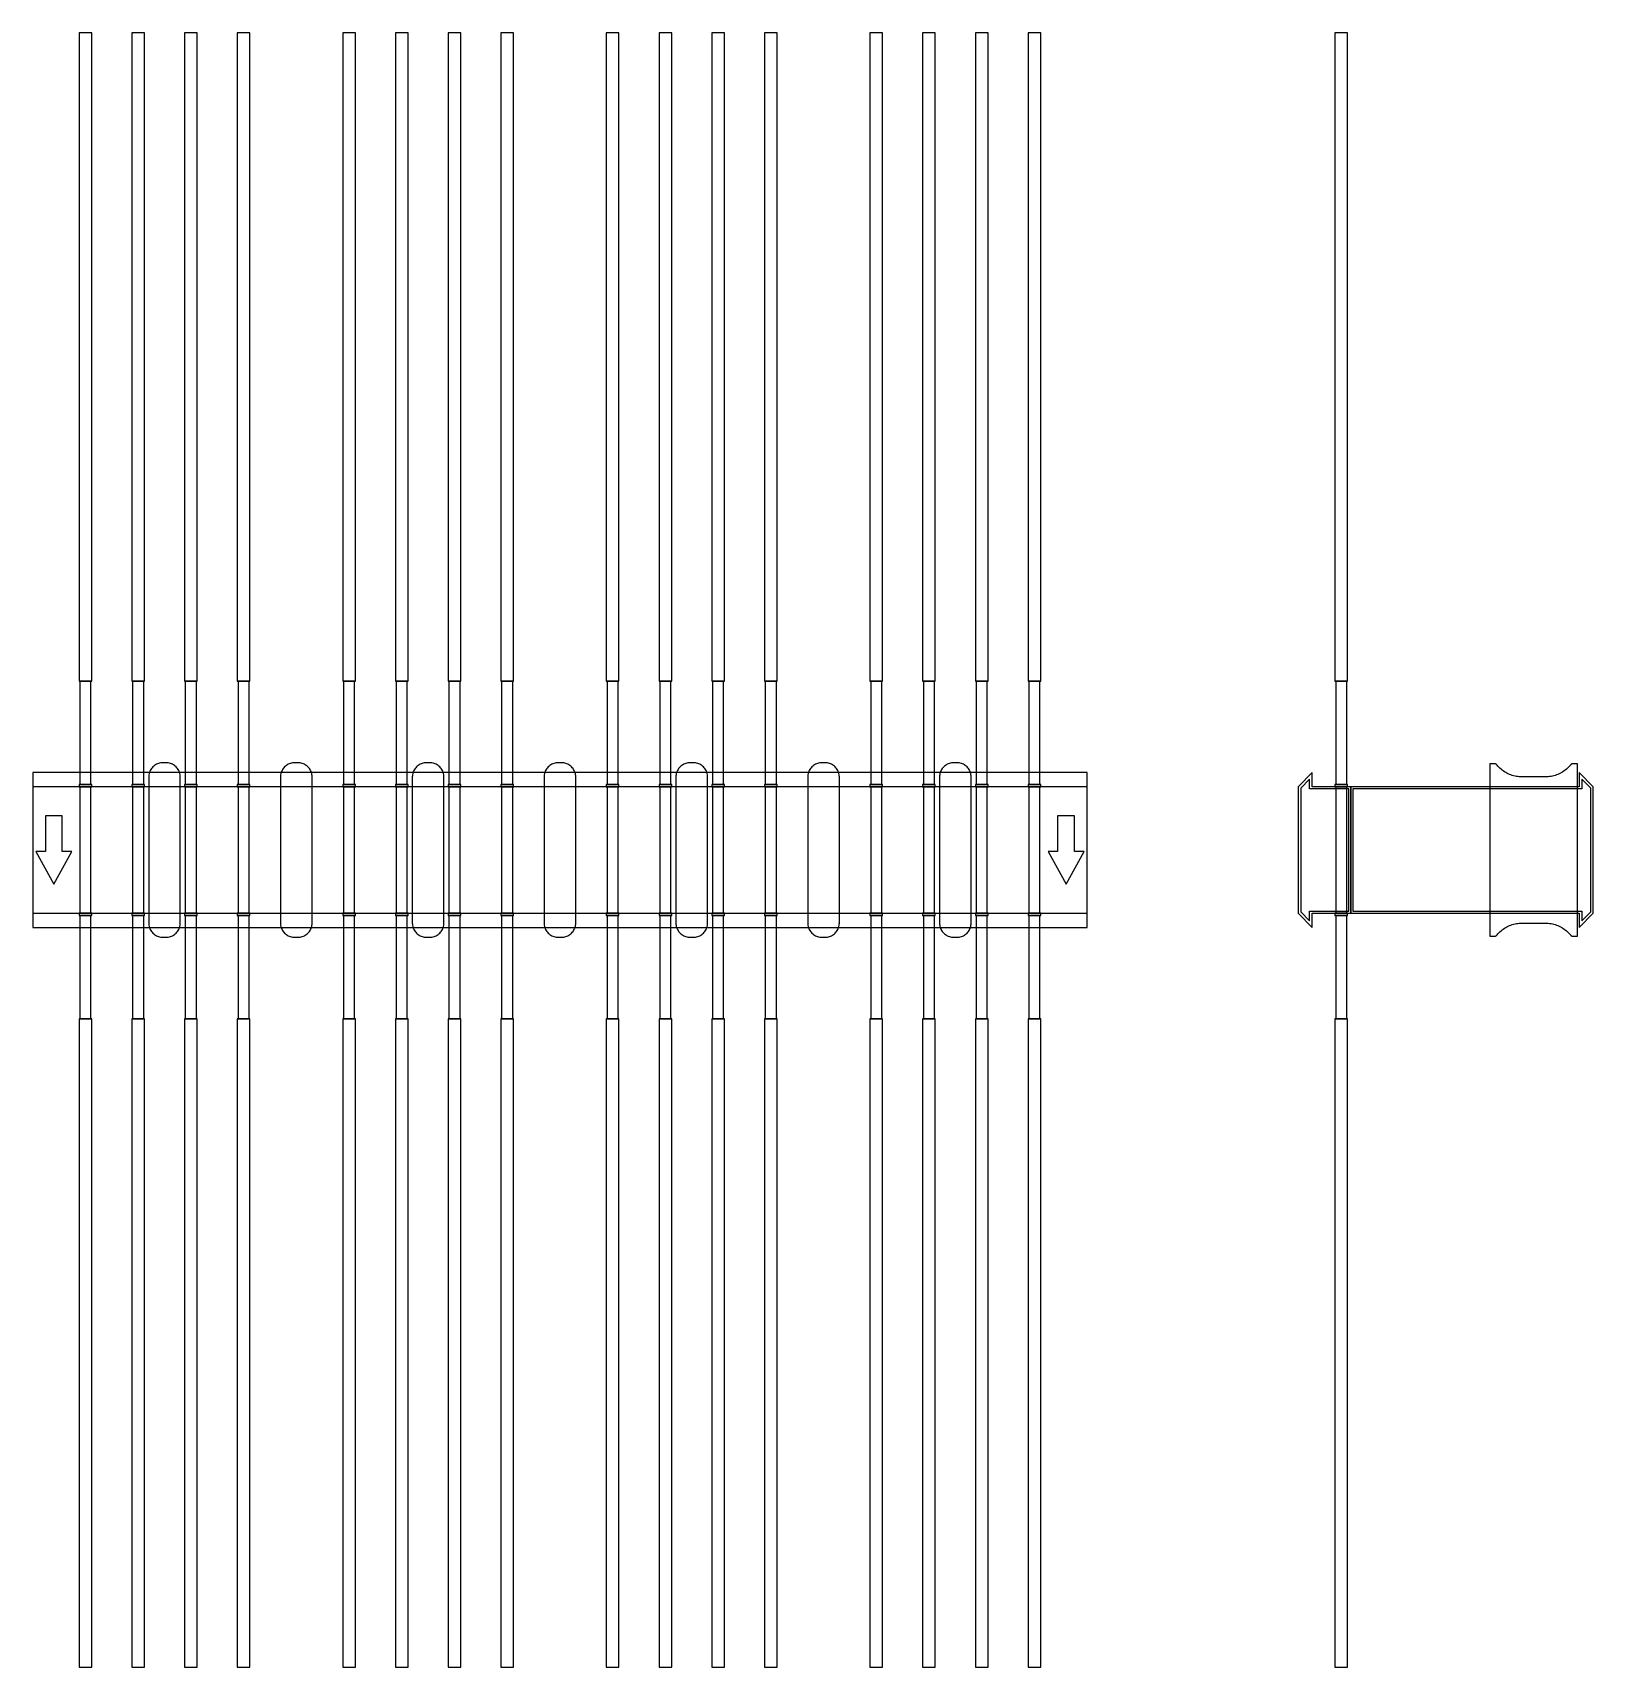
# Model space of a CAD drawing. Extents: x 0 to 1480, y -775 to 775.
import ezdxf

# ---------------------------------------------------------------- set-up
doc = ezdxf.new("R2010")
doc.units = 0
doc.layers.add('Halfen', color=7, linetype='CONTINUOUS')

msp = doc.modelspace()

# ---------------------------------------------------------------- linework, layer by layer
at = {"layer": 'Halfen', "color": 7}
for points in [[(56, 160), (56, 775), (44, 775), (44, 160)], [(106, 160), (106, 775), (94, 775), (94, 160)], [(156, 160), (156, 775), (144, 775), (144, 160)], [(206, 160), (206, 775), (194, 775), (194, 160)], [(306, 160), (306, 775), (294, 775), (294, 160)], [(356, 160), (356, 775), (344, 775), (344, 160)], [(406, 160), (406, 775), (394, 775), (394, 160)], [(456, 160), (456, 775), (444, 775), (444, 160)], [(556, 160), (556, 775), (544, 775), (544, 160)], [(606, 160), (606, 775), (594, 775), (594, 160)], [(656, 160), (656, 775), (644, 775), (644, 160)], [(706, 160), (706, 775), (694, 775), (694, 160)], [(806, 160), (806, 775), (794, 775), (794, 160)], [(856, 160), (856, 775), (844, 775), (844, 160)], [(906, 160), (906, 775), (894, 775), (894, 160)], [(956, 160), (956, 775), (944, 775), (944, 160)], [(1247, 160), (1247, 775), (1235, 775), (1235, 160)], [(55.25, 62), (55.25, 160), (44.75, 160), (44.75, 62)], [(105.25, 62), (105.25, 160), (94.75, 160), (94.75, 62)], [(155.25, 62), (155.25, 160), (144.75, 160), (144.75, 62)], [(205.25, 62), (205.25, 160), (194.75, 160), (194.75, 62)], [(305.25, 62), (305.25, 160), (294.75, 160), (294.75, 62)], [(355.25, 62), (355.25, 160), (344.75, 160), (344.75, 62)], [(405.25, 62), (405.25, 160), (394.75, 160), (394.75, 62)], [(455.25, 62), (455.25, 160), (444.75, 160), (444.75, 62)], [(555.25, 62), (555.25, 160), (544.75, 160), (544.75, 62)], [(605.25, 62), (605.25, 160), (594.75, 160), (594.75, 62)], [(655.25, 62), (655.25, 160), (644.75, 160), (644.75, 62)], [(705.25, 62), (705.25, 160), (694.75, 160), (694.75, 62)], [(805.25, 62), (805.25, 160), (794.75, 160), (794.75, 62)], [(855.25, 62), (855.25, 160), (844.75, 160), (844.75, 62)], [(905.25, 62), (905.25, 160), (894.75, 160), (894.75, 62)], [(955.25, 62), (955.25, 160), (944.75, 160), (944.75, 62)], [(1246.25, 62), (1246.25, 160), (1235.75, 160), (1235.75, 62)], [(140, -69.3), (140, -56.8), (140, 69.3), (139.958, 70.359), (139.834, 71.412), (139.627, 72.452), (139.339, 73.472), (138.972, 74.466), (138.529, 75.429), (138.011, 76.354), (137.422, 77.235), (136.765, 78.068), (136.046, 78.846), (135.268, 79.565), (134.435, 80.222), (133.554, 80.811), (132.629, 81.329), (131.666, 81.772), (130.672, 82.139), (129.652, 82.427), (128.612, 82.634), (127.559, 82.758), (126.5, 82.8), (123.5, 82.8), (122.441, 82.758), (121.388, 82.634), (120.348, 82.427), (119.328, 82.139), (118.334, 81.772), (117.371, 81.329), (116.446, 80.811), (115.565, 80.222), (114.732, 79.565), (113.954, 78.846), (113.235, 78.068), (112.578, 77.235), (111.989, 76.354), (111.471, 75.429), (111.028, 74.466), (110.661, 73.472), (110.373, 72.452), (110.166, 71.412), (110.042, 70.359), (110, 69.3), (110, -56.8), (110, -69.3), (110.042, -70.359), (110.166, -71.412), (110.373, -72.452), (110.661, -73.472), (111.028, -74.466), (111.471, -75.429), (111.989, -76.354), (112.578, -77.235), (113.235, -78.068), (113.954, -78.846), (114.732, -79.565), (115.565, -80.222), (116.446, -80.811), (117.371, -81.329), (118.334, -81.772), (119.328, -82.139), (120.348, -82.427), (121.388, -82.634), (122.441, -82.758), (123.5, -82.8), (126.5, -82.8), (127.559, -82.758), (128.612, -82.634), (129.652, -82.427), (130.672, -82.139), (131.666, -81.772), (132.629, -81.329), (133.554, -80.811), (134.435, -80.222), (135.268, -79.565), (136.046, -78.846), (136.765, -78.068), (137.422, -77.235), (138.011, -76.354), (138.529, -75.429), (138.972, -74.466), (139.339, -73.472), (139.627, -72.452), (139.834, -71.412), (139.958, -70.359), (140, -69.3)], [(265, -69.3), (265, -56.8), (265, 69.3), (264.958, 70.359), (264.834, 71.412), (264.627, 72.452), (264.339, 73.472), (263.972, 74.466), (263.529, 75.429), (263.011, 76.354), (262.422, 77.235), (261.765, 78.068), (261.046, 78.846), (260.268, 79.565), (259.435, 80.222), (258.554, 80.811), (257.629, 81.329), (256.666, 81.772), (255.672, 82.139), (254.652, 82.427), (253.612, 82.634), (252.559, 82.758), (251.5, 82.8), (248.5, 82.8), (247.441, 82.758), (246.388, 82.634), (245.348, 82.427), (244.328, 82.139), (243.334, 81.772), (242.371, 81.329), (241.446, 80.811), (240.565, 80.222), (239.732, 79.565), (238.954, 78.846), (238.235, 78.068), (237.578, 77.235), (236.989, 76.354), (236.471, 75.429), (236.028, 74.466), (235.661, 73.472), (235.373, 72.452), (235.166, 71.412), (235.042, 70.359), (235, 69.3), (235, -56.8), (235, -69.3), (235.042, -70.359), (235.166, -71.412), (235.373, -72.452), (235.661, -73.472), (236.028, -74.466), (236.471, -75.429), (236.989, -76.354), (237.578, -77.235), (238.235, -78.068), (238.954, -78.846), (239.732, -79.565), (240.565, -80.222), (241.446, -80.811), (242.371, -81.329), (243.334, -81.772), (244.328, -82.139), (245.348, -82.427), (246.388, -82.634), (247.441, -82.758), (248.5, -82.8), (251.5, -82.8), (252.559, -82.758), (253.612, -82.634), (254.652, -82.427), (255.672, -82.139), (256.666, -81.772), (257.629, -81.329), (258.554, -80.811), (259.435, -80.222), (260.268, -79.565), (261.046, -78.846), (261.765, -78.068), (262.422, -77.235), (263.011, -76.354), (263.529, -75.429), (263.972, -74.466), (264.339, -73.472), (264.627, -72.452), (264.834, -71.412), (264.958, -70.359), (265, -69.3)], [(390, -69.3), (390, -56.8), (390, 69.3), (389.958, 70.359), (389.834, 71.412), (389.627, 72.452), (389.339, 73.472), (388.972, 74.466), (388.529, 75.429), (388.011, 76.354), (387.422, 77.235), (386.765, 78.068), (386.046, 78.846), (385.268, 79.565), (384.435, 80.222), (383.554, 80.811), (382.629, 81.329), (381.666, 81.772), (380.672, 82.139), (379.652, 82.427), (378.612, 82.634), (377.559, 82.758), (376.5, 82.8), (373.5, 82.8), (372.441, 82.758), (371.388, 82.634), (370.348, 82.427), (369.328, 82.139), (368.334, 81.772), (367.371, 81.329), (366.446, 80.811), (365.565, 80.222), (364.732, 79.565), (363.954, 78.846), (363.235, 78.068), (362.578, 77.235), (361.989, 76.354), (361.471, 75.429), (361.028, 74.466), (360.661, 73.472), (360.373, 72.452), (360.166, 71.412), (360.042, 70.359), (360, 69.3), (360, -56.8), (360, -69.3), (360.042, -70.359), (360.166, -71.412), (360.373, -72.452), (360.661, -73.472), (361.028, -74.466), (361.471, -75.429), (361.989, -76.354), (362.578, -77.235), (363.235, -78.068), (363.954, -78.846), (364.732, -79.565), (365.565, -80.222), (366.446, -80.811), (367.371, -81.329), (368.334, -81.772), (369.328, -82.139), (370.348, -82.427), (371.388, -82.634), (372.441, -82.758), (373.5, -82.8), (376.5, -82.8), (377.559, -82.758), (378.612, -82.634), (379.652, -82.427), (380.672, -82.139), (381.666, -81.772), (382.629, -81.329), (383.554, -80.811), (384.435, -80.222), (385.268, -79.565), (386.046, -78.846), (386.765, -78.068), (387.422, -77.235), (388.011, -76.354), (388.529, -75.429), (388.972, -74.466), (389.339, -73.472), (389.627, -72.452), (389.834, -71.412), (389.958, -70.359), (390, -69.3)], [(515, -69.3), (515, -56.8), (515, 69.3), (514.958, 70.359), (514.834, 71.412), (514.627, 72.452), (514.339, 73.472), (513.972, 74.466), (513.529, 75.429), (513.011, 76.354), (512.422, 77.235), (511.765, 78.068), (511.046, 78.846), (510.268, 79.565), (509.435, 80.222), (508.554, 80.811), (507.629, 81.329), (506.666, 81.772), (505.672, 82.139), (504.652, 82.427), (503.612, 82.634), (502.559, 82.758), (501.5, 82.8), (498.5, 82.8), (497.441, 82.758), (496.388, 82.634), (495.348, 82.427), (494.328, 82.139), (493.334, 81.772), (492.371, 81.329), (491.446, 80.811), (490.565, 80.222), (489.732, 79.565), (488.954, 78.846), (488.235, 78.068), (487.578, 77.235), (486.989, 76.354), (486.471, 75.429), (486.028, 74.466), (485.661, 73.472), (485.373, 72.452), (485.166, 71.412), (485.042, 70.359), (485, 69.3), (485, -56.8), (485, -69.3), (485.042, -70.359), (485.166, -71.412), (485.373, -72.452), (485.661, -73.472), (486.028, -74.466), (486.471, -75.429), (486.989, -76.354), (487.578, -77.235), (488.235, -78.068), (488.954, -78.846), (489.732, -79.565), (490.565, -80.222), (491.446, -80.811), (492.371, -81.329), (493.334, -81.772), (494.328, -82.139), (495.348, -82.427), (496.388, -82.634), (497.441, -82.758), (498.5, -82.8), (501.5, -82.8), (502.559, -82.758), (503.612, -82.634), (504.652, -82.427), (505.672, -82.139), (506.666, -81.772), (507.629, -81.329), (508.554, -80.811), (509.435, -80.222), (510.268, -79.565), (511.046, -78.846), (511.765, -78.068), (512.422, -77.235), (513.011, -76.354), (513.529, -75.429), (513.972, -74.466), (514.339, -73.472), (514.627, -72.452), (514.834, -71.412), (514.958, -70.359), (515, -69.3)], [(640, -69.3), (640, -56.8), (640, 69.3), (639.958, 70.359), (639.834, 71.412), (639.627, 72.452), (639.339, 73.472), (638.972, 74.466), (638.529, 75.429), (638.011, 76.354), (637.422, 77.235), (636.765, 78.068), (636.046, 78.846), (635.268, 79.565), (634.435, 80.222), (633.554, 80.811), (632.629, 81.329), (631.666, 81.772), (630.672, 82.139), (629.652, 82.427), (628.612, 82.634), (627.559, 82.758), (626.5, 82.8), (623.5, 82.8), (622.441, 82.758), (621.388, 82.634), (620.348, 82.427), (619.328, 82.139), (618.334, 81.772), (617.371, 81.329), (616.446, 80.811), (615.565, 80.222), (614.732, 79.565), (613.954, 78.846), (613.235, 78.068), (612.578, 77.235), (611.989, 76.354), (611.471, 75.429), (611.028, 74.466), (610.661, 73.472), (610.373, 72.452), (610.166, 71.412), (610.042, 70.359), (610, 69.3), (610, -56.8), (610, -69.3), (610.042, -70.359), (610.166, -71.412), (610.373, -72.452), (610.661, -73.472), (611.028, -74.466), (611.471, -75.429), (611.989, -76.354), (612.578, -77.235), (613.235, -78.068), (613.954, -78.846), (614.732, -79.565), (615.565, -80.222), (616.446, -80.811), (617.371, -81.329), (618.334, -81.772), (619.328, -82.139), (620.348, -82.427), (621.388, -82.634), (622.441, -82.758), (623.5, -82.8), (626.5, -82.8), (627.559, -82.758), (628.612, -82.634), (629.652, -82.427), (630.672, -82.139), (631.666, -81.772), (632.629, -81.329), (633.554, -80.811), (634.435, -80.222), (635.268, -79.565), (636.046, -78.846), (636.765, -78.068), (637.422, -77.235), (638.011, -76.354), (638.529, -75.429), (638.972, -74.466), (639.339, -73.472), (639.627, -72.452), (639.834, -71.412), (639.958, -70.359), (640, -69.3)], [(765, -69.3), (765, -56.8), (765, 69.3), (764.958, 70.359), (764.834, 71.412), (764.627, 72.452), (764.339, 73.472), (763.972, 74.466), (763.529, 75.429), (763.011, 76.354), (762.422, 77.235), (761.765, 78.068), (761.046, 78.846), (760.268, 79.565), (759.435, 80.222), (758.554, 80.811), (757.629, 81.329), (756.666, 81.772), (755.672, 82.139), (754.652, 82.427), (753.612, 82.634), (752.559, 82.758), (751.5, 82.8), (748.5, 82.8), (747.441, 82.758), (746.388, 82.634), (745.348, 82.427), (744.328, 82.139), (743.334, 81.772), (742.371, 81.329), (741.446, 80.811), (740.565, 80.222), (739.732, 79.565), (738.954, 78.846), (738.235, 78.068), (737.578, 77.235), (736.989, 76.354), (736.471, 75.429), (736.028, 74.466), (735.661, 73.472), (735.373, 72.452), (735.166, 71.412), (735.042, 70.359), (735, 69.3), (735, -56.8), (735, -69.3), (735.042, -70.359), (735.166, -71.412), (735.373, -72.452), (735.661, -73.472), (736.028, -74.466), (736.471, -75.429), (736.989, -76.354), (737.578, -77.235), (738.235, -78.068), (738.954, -78.846), (739.732, -79.565), (740.565, -80.222), (741.446, -80.811), (742.371, -81.329), (743.334, -81.772), (744.328, -82.139), (745.348, -82.427), (746.388, -82.634), (747.441, -82.758), (748.5, -82.8), (751.5, -82.8), (752.559, -82.758), (753.612, -82.634), (754.652, -82.427), (755.672, -82.139), (756.666, -81.772), (757.629, -81.329), (758.554, -80.811), (759.435, -80.222), (760.268, -79.565), (761.046, -78.846), (761.765, -78.068), (762.422, -77.235), (763.011, -76.354), (763.529, -75.429), (763.972, -74.466), (764.339, -73.472), (764.627, -72.452), (764.834, -71.412), (764.958, -70.359), (765, -69.3)], [(890, -69.3), (890, -56.8), (890, 69.3), (889.958, 70.359), (889.834, 71.412), (889.627, 72.452), (889.339, 73.472), (888.972, 74.466), (888.529, 75.429), (888.011, 76.354), (887.422, 77.235), (886.765, 78.068), (886.046, 78.846), (885.268, 79.565), (884.435, 80.222), (883.554, 80.811), (882.629, 81.329), (881.666, 81.772), (880.672, 82.139), (879.652, 82.427), (878.612, 82.634), (877.559, 82.758), (876.5, 82.8), (873.5, 82.8), (872.441, 82.758), (871.388, 82.634), (870.348, 82.427), (869.328, 82.139), (868.334, 81.772), (867.371, 81.329), (866.446, 80.811), (865.565, 80.222), (864.732, 79.565), (863.954, 78.846), (863.235, 78.068), (862.578, 77.235), (861.989, 76.354), (861.471, 75.429), (861.028, 74.466), (860.661, 73.472), (860.373, 72.452), (860.166, 71.412), (860.042, 70.359), (860, 69.3), (860, -56.8), (860, -69.3), (860.042, -70.359), (860.166, -71.412), (860.373, -72.452), (860.661, -73.472), (861.028, -74.466), (861.471, -75.429), (861.989, -76.354), (862.578, -77.235), (863.235, -78.068), (863.954, -78.846), (864.732, -79.565), (865.565, -80.222), (866.446, -80.811), (867.371, -81.329), (868.334, -81.772), (869.328, -82.139), (870.348, -82.427), (871.388, -82.634), (872.441, -82.758), (873.5, -82.8), (876.5, -82.8), (877.559, -82.758), (878.612, -82.634), (879.652, -82.427), (880.672, -82.139), (881.666, -81.772), (882.629, -81.329), (883.554, -80.811), (884.435, -80.222), (885.268, -79.565), (886.046, -78.846), (886.765, -78.068), (887.422, -77.235), (888.011, -76.354), (888.529, -75.429), (888.972, -74.466), (889.339, -73.472), (889.627, -72.452), (889.834, -71.412), (889.958, -70.359), (890, -69.3)], [(1465, -81.8), (1465, 81.8), (1461, 81.8), (1460.846, 81.797), (1460.691, 81.786), (1460.538, 81.769), (1460.385, 81.746), (1460.234, 81.715), (1460.084, 81.678), (1459.936, 81.634), (1459.789, 81.584), (1459.646, 81.527), (1459.505, 81.464), (1459.366, 81.395), (1459.231, 81.32), (1459.1, 81.239), (1458.972, 81.153), (1458.848, 81.06), (1458.728, 80.963), (1458.613, 80.86), (1458.502, 80.752), (1458.397, 80.639), (1458.296, 80.522), (1457.41, 79.491), (1456.479, 78.5), (1455.505, 77.551), (1454.491, 76.646), (1453.437, 75.787), (1452.347, 74.975), (1451.222, 74.211), (1450.064, 73.499), (1448.876, 72.838), (1447.66, 72.23), (1446.418, 71.676), (1445.153, 71.178), (1443.867, 70.736), (1442.563, 70.351), (1441.243, 70.024), (1439.911, 69.756), (1438.567, 69.547), (1437.216, 69.397), (1435.859, 69.307), (1434.5, 69.277), (1412.5, 69.277), (1411.141, 69.307), (1409.784, 69.397), (1408.433, 69.547), (1407.089, 69.756), (1405.757, 70.024), (1404.437, 70.351), (1403.133, 70.736), (1401.847, 71.178), (1400.582, 71.676), (1399.34, 72.23), (1398.124, 72.838), (1396.936, 73.499), (1395.778, 74.211), (1394.653, 74.975), (1393.563, 75.787), (1392.509, 76.646), (1391.495, 77.551), (1390.521, 78.5), (1389.59, 79.491), (1388.704, 80.522), (1388.603, 80.639), (1388.498, 80.752), (1388.387, 80.86), (1388.272, 80.963), (1388.152, 81.06), (1388.028, 81.153), (1387.9, 81.239), (1387.769, 81.32), (1387.634, 81.395), (1387.495, 81.464), (1387.354, 81.527), (1387.211, 81.584), (1387.064, 81.634), (1386.916, 81.678), (1386.766, 81.715), (1386.615, 81.746), (1386.462, 81.769), (1386.309, 81.786), (1386.154, 81.797), (1386, 81.8), (1382, 81.8), (1382, -81.8), (1386, -81.8), (1386.154, -81.797), (1386.309, -81.786), (1386.462, -81.769), (1386.615, -81.746), (1386.766, -81.715), (1386.916, -81.678), (1387.064, -81.634), (1387.211, -81.584), (1387.354, -81.527), (1387.495, -81.464), (1387.634, -81.395), (1387.769, -81.32), (1387.9, -81.239), (1388.028, -81.153), (1388.152, -81.06), (1388.272, -80.963), (1388.387, -80.86), (1388.498, -80.752), (1388.603, -80.639), (1388.704, -80.522), (1389.59, -79.491), (1390.521, -78.5), (1391.495, -77.551), (1392.509, -76.646), (1393.563, -75.787), (1394.653, -74.975), (1395.778, -74.211), (1396.936, -73.499), (1398.124, -72.838), (1399.34, -72.23), (1400.582, -71.676), (1401.847, -71.178), (1403.133, -70.736), (1404.437, -70.351), (1405.757, -70.024), (1407.089, -69.756), (1408.433, -69.547), (1409.784, -69.397), (1411.141, -69.307), (1412.5, -69.277), (1434.5, -69.277), (1435.859, -69.307), (1437.216, -69.397), (1438.567, -69.547), (1439.911, -69.756), (1441.243, -70.024), (1442.563, -70.351), (1443.867, -70.736), (1445.153, -71.178), (1446.418, -71.676), (1447.66, -72.23), (1448.876, -72.838), (1450.064, -73.499), (1451.222, -74.211), (1452.347, -74.975), (1453.437, -75.787), (1454.491, -76.646), (1455.505, -77.551), (1456.479, -78.5), (1457.41, -79.491), (1458.296, -80.522), (1458.397, -80.639), (1458.502, -80.752), (1458.613, -80.86), (1458.728, -80.963), (1458.848, -81.06), (1458.972, -81.153), (1459.1, -81.239), (1459.231, -81.32), (1459.366, -81.395), (1459.505, -81.464), (1459.646, -81.527), (1459.789, -81.584), (1459.936, -81.634), (1460.084, -81.678), (1460.234, -81.715), (1460.385, -81.746), (1460.538, -81.769), (1460.691, -81.786), (1460.846, -81.797), (1461, -81.8)], [(0, -73.5), (1000, -73.5), (1000, 73.5), (0, 73.5)], [(56, 60), (56, 62), (44, 62), (44, 60)], [(106, 60), (106, 62), (94, 62), (94, 60)], [(156, 60), (156, 62), (144, 62), (144, 60)], [(206, 60), (206, 62), (194, 62), (194, 60)], [(306, 60), (306, 62), (294, 62), (294, 60)], [(356, 60), (356, 62), (344, 62), (344, 60)], [(406, 60), (406, 62), (394, 62), (394, 60)], [(456, 60), (456, 62), (444, 62), (444, 60)], [(556, 60), (556, 62), (544, 62), (544, 60)], [(606, 60), (606, 62), (594, 62), (594, 60)], [(656, 60), (656, 62), (644, 62), (644, 60)], [(706, 60), (706, 62), (694, 62), (694, 60)], [(806, 60), (806, 62), (794, 62), (794, 60)], [(856, 60), (856, 62), (844, 62), (844, 60)], [(906, 60), (906, 62), (894, 62), (894, 60)], [(956, 60), (956, 62), (944, 62), (944, 60)], [(1250, -60), (1250, 60), (1213.5, 60), (1213.5, 73.5), (1200, 60), (1200, -60), (1213.5, -73.5), (1213.5, -60)], [(1248, -58), (1248, 58), (1211, 58), (1211, 67.25), (1202.5, 58.75), (1202.5, -58.75), (1211, -67.25), (1211, -58)], [(1247, 60), (1247, 62), (1235, 62), (1235, 60)], [(1480, -60), (1480, 60), (1466.5, 73.5), (1466.5, 60), (1250, 60), (1250, -60), (1466.5, -60), (1466.5, -73.5)], [(1477.5, -58.75), (1477.5, 58.75), (1469, 67.25), (1469, 58), (1252, 58), (1252, -58), (1469, -58), (1469, -67.25)], [(0, -60), (1000, -60), (1000, 60), (0, 60)], [(55.25, -60), (55.25, 60), (44.75, 60), (44.75, -60)], [(105.25, -60), (105.25, 60), (94.75, 60), (94.75, -60)], [(155.25, -60), (155.25, 60), (144.75, 60), (144.75, -60)], [(205.25, -60), (205.25, 60), (194.75, 60), (194.75, -60)], [(305.25, -60), (305.25, 60), (294.75, 60), (294.75, -60)], [(355.25, -60), (355.25, 60), (344.75, 60), (344.75, -60)], [(405.25, -60), (405.25, 60), (394.75, 60), (394.75, -60)], [(455.25, -60), (455.25, 60), (444.75, 60), (444.75, -60)], [(555.25, -60), (555.25, 60), (544.75, 60), (544.75, -60)], [(605.25, -60), (605.25, 60), (594.75, 60), (594.75, -60)], [(655.25, -60), (655.25, 60), (644.75, 60), (644.75, -60)], [(705.25, -60), (705.25, 60), (694.75, 60), (694.75, -60)], [(805.25, -60), (805.25, 60), (794.75, 60), (794.75, -60)], [(855.25, -60), (855.25, 60), (844.75, 60), (844.75, -60)], [(905.25, -60), (905.25, 60), (894.75, 60), (894.75, -60)], [(955.25, -60), (955.25, 60), (944.75, 60), (944.75, -60)], [(1246.25, -60), (1246.25, 60), (1235.75, 60), (1235.75, -60)], [(20, -32.5), (37, -1.5), (28, -1.5), (28, 32.5), (12, 32.5), (12, -1.5), (3, -1.5)], [(980, -32.5), (997, -1.5), (988, -1.5), (988, 32.5), (972, 32.5), (972, -1.5), (963, -1.5)], [(56, -62), (56, -60), (44, -60), (44, -62)], [(55.25, -160), (55.25, -62), (44.75, -62), (44.75, -160)], [(106, -62), (106, -60), (94, -60), (94, -62)], [(105.25, -160), (105.25, -62), (94.75, -62), (94.75, -160)], [(156, -62), (156, -60), (144, -60), (144, -62)], [(155.25, -160), (155.25, -62), (144.75, -62), (144.75, -160)], [(206, -62), (206, -60), (194, -60), (194, -62)], [(205.25, -160), (205.25, -62), (194.75, -62), (194.75, -160)], [(306, -62), (306, -60), (294, -60), (294, -62)], [(305.25, -160), (305.25, -62), (294.75, -62), (294.75, -160)], [(356, -62), (356, -60), (344, -60), (344, -62)], [(355.25, -160), (355.25, -62), (344.75, -62), (344.75, -160)], [(406, -62), (406, -60), (394, -60), (394, -62)], [(405.25, -160), (405.25, -62), (394.75, -62), (394.75, -160)], [(456, -62), (456, -60), (444, -60), (444, -62)], [(455.25, -160), (455.25, -62), (444.75, -62), (444.75, -160)], [(556, -62), (556, -60), (544, -60), (544, -62)], [(555.25, -160), (555.25, -62), (544.75, -62), (544.75, -160)], [(606, -62), (606, -60), (594, -60), (594, -62)], [(605.25, -160), (605.25, -62), (594.75, -62), (594.75, -160)], [(656, -62), (656, -60), (644, -60), (644, -62)], [(655.25, -160), (655.25, -62), (644.75, -62), (644.75, -160)], [(706, -62), (706, -60), (694, -60), (694, -62)], [(705.25, -160), (705.25, -62), (694.75, -62), (694.75, -160)], [(806, -62), (806, -60), (794, -60), (794, -62)], [(805.25, -160), (805.25, -62), (794.75, -62), (794.75, -160)], [(856, -62), (856, -60), (844, -60), (844, -62)], [(855.25, -160), (855.25, -62), (844.75, -62), (844.75, -160)], [(906, -62), (906, -60), (894, -60), (894, -62)], [(905.25, -160), (905.25, -62), (894.75, -62), (894.75, -160)], [(956, -62), (956, -60), (944, -60), (944, -62)], [(955.25, -160), (955.25, -62), (944.75, -62), (944.75, -160)], [(1247, -62), (1247, -60), (1235, -60), (1235, -62)], [(1246.25, -160), (1246.25, -62), (1235.75, -62), (1235.75, -160)], [(56, -775), (56, -160), (44, -160), (44, -775)], [(106, -775), (106, -160), (94, -160), (94, -775)], [(156, -775), (156, -160), (144, -160), (144, -775)], [(206, -775), (206, -160), (194, -160), (194, -775)], [(306, -775), (306, -160), (294, -160), (294, -775)], [(356, -775), (356, -160), (344, -160), (344, -775)], [(406, -775), (406, -160), (394, -160), (394, -775)], [(456, -775), (456, -160), (444, -160), (444, -775)], [(556, -775), (556, -160), (544, -160), (544, -775)], [(606, -775), (606, -160), (594, -160), (594, -775)], [(656, -775), (656, -160), (644, -160), (644, -775)], [(706, -775), (706, -160), (694, -160), (694, -775)], [(806, -775), (806, -160), (794, -160), (794, -775)], [(856, -775), (856, -160), (844, -160), (844, -775)], [(906, -775), (906, -160), (894, -160), (894, -775)], [(956, -775), (956, -160), (944, -160), (944, -775)], [(1247, -775), (1247, -160), (1235, -160), (1235, -775)]]:
    msp.add_lwpolyline(points, close=True, dxfattribs=at)

doc.saveas('drawing.dxf')
